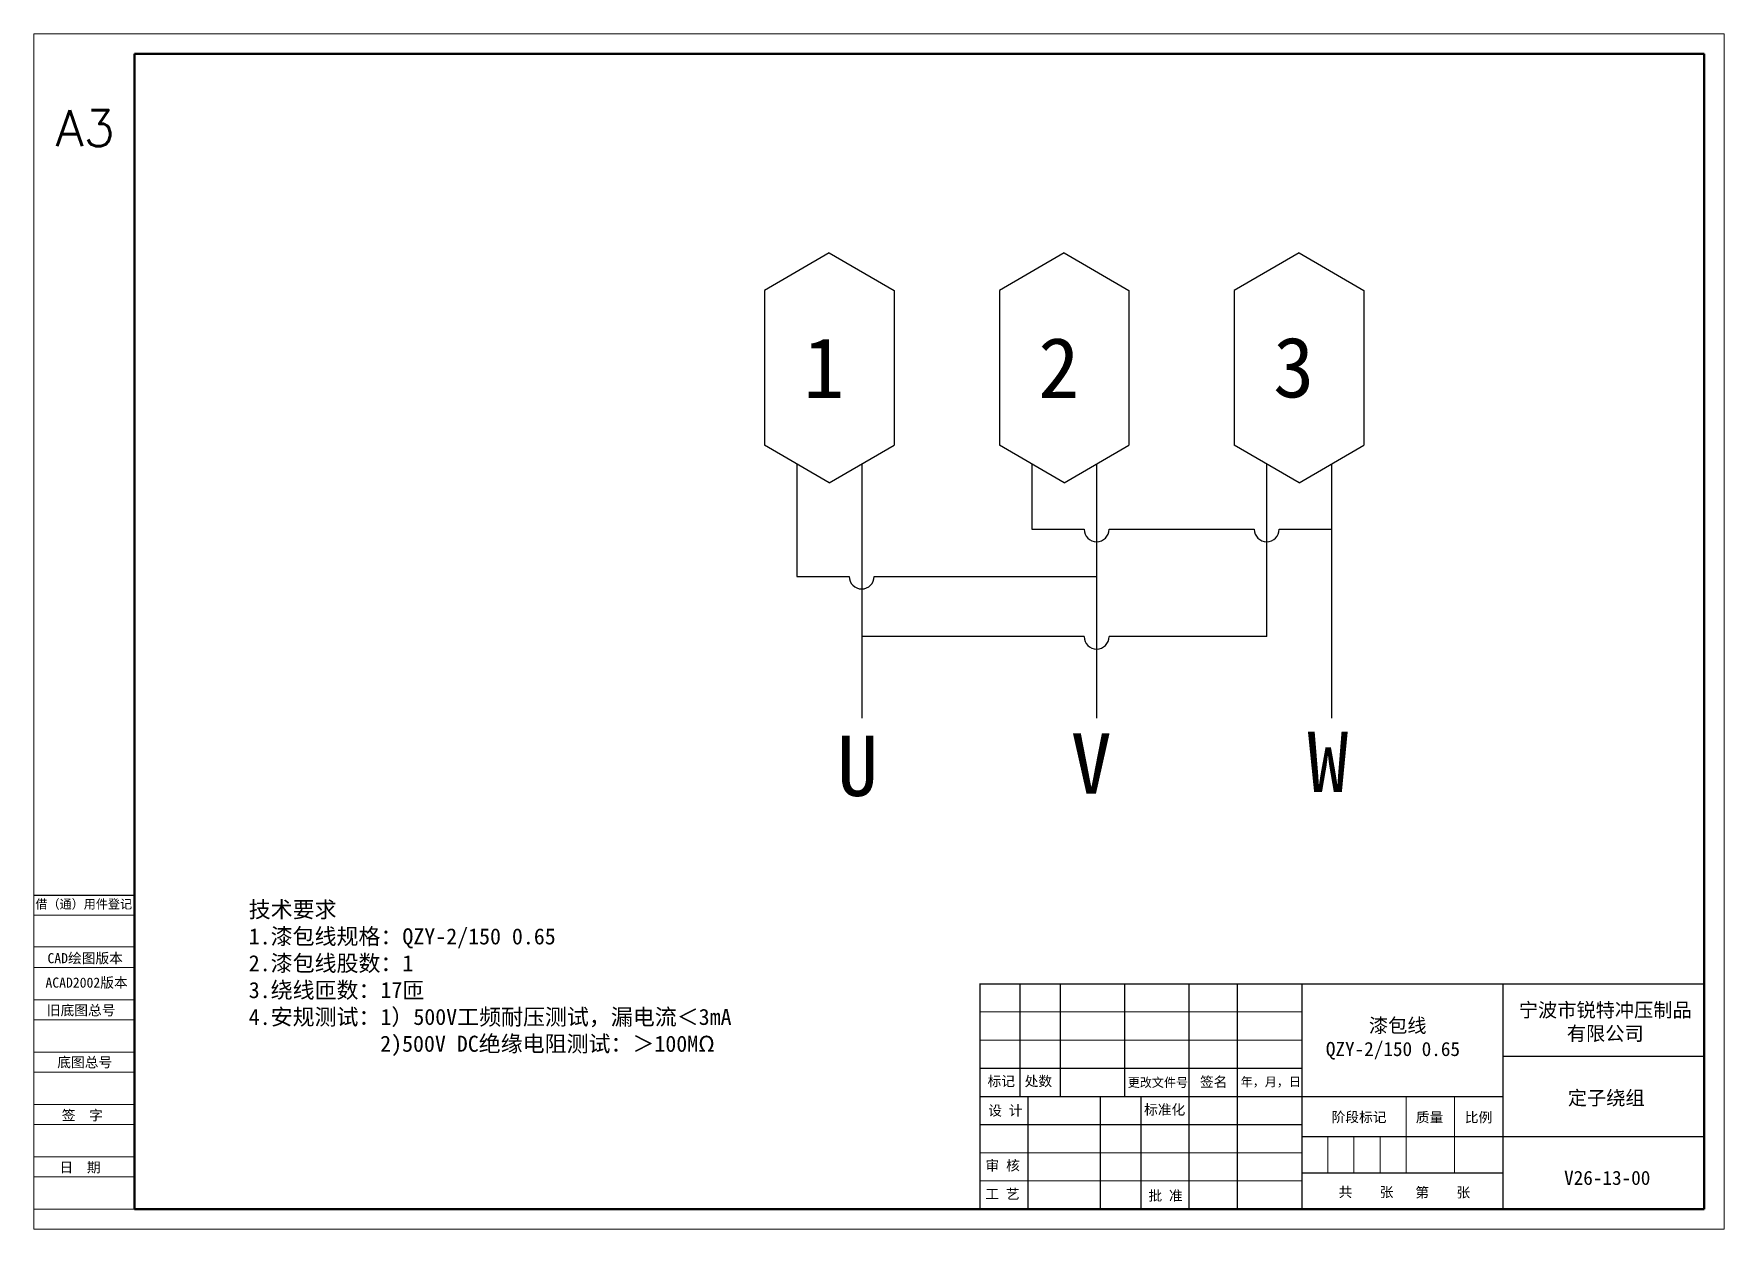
# Model space of a CAD drawing. Header units: millimetres. Extents: x 2517 to 77584, y 486 to 45347.
# Drawn here: x 3360.8 to 3444.8, y 1557.7 to 1617.1 of the extents above; entities that cross this region are included whole.
import ezdxf

# ---------------------------------------------------------------- set-up
doc = ezdxf.new("R2010")
doc.units = ezdxf.units.MM
for name, color, linetype, lineweight in [('实线', 7, 'Continuous', 25), ('引导线', 6, 'Continuous', 9), ('文本', 3, 'Continuous', 15), ('粗实线', 9, 'Continuous', 50)]:
    doc.layers.add(name, color=color, linetype=linetype, lineweight=lineweight)
doc.styles.add('st', font='txt.shx')
doc.styles.get("Standard").update_dxf_attribs({"font": 'simfang.ttf'})

msp = doc.modelspace()

# ---------------------------------------------------------------- linework, layer by layer
at = {"layer": '实线', "ltscale": 0.1}
for p, q in [((3400.2936, 1606.2042), (3397.0733, 1604.345)), ((3400.2936, 1606.2042), (3403.5138, 1604.345)), ((3411.9675, 1606.2042), (3408.7473, 1604.345)), ((3411.9675, 1606.2042), (3415.1878, 1604.345)), ((3423.6415, 1606.2042), (3420.4213, 1604.345)), ((3423.6415, 1606.2042), (3426.8618, 1604.345)), ((3397.0733, 1604.345), (3397.0733, 1596.6464)), ((3403.5138, 1604.345), (3403.5138, 1596.6464)), ((3408.7473, 1604.345), (3408.7473, 1596.6464)), ((3415.1878, 1604.345), (3415.1878, 1596.6464)), ((3420.4213, 1604.345), (3420.4213, 1596.6464)), ((3426.8618, 1604.345), (3426.8618, 1596.6464)), ((3400.2936, 1594.7872), (3397.0733, 1596.6464)), ((3400.2936, 1594.7872), (3403.5138, 1596.6464)), ((3411.9675, 1594.7872), (3408.7473, 1596.6464)), ((3411.9675, 1594.7872), (3415.1878, 1596.6464)), ((3423.6415, 1594.7872), (3420.4213, 1596.6464)), ((3423.6415, 1594.7872), (3426.8618, 1596.6464)), ((3398.6835, 1595.7168), (3398.6835, 1590.1307)), ((3401.9037, 1595.7168), (3401.9037, 1583.0829)), ((3410.3574, 1595.7168), (3410.3574, 1592.4786)), ((3413.5777, 1595.7168), (3413.5777, 1583.0829)), ((3422.0314, 1587.1394), (3422.0314, 1595.7168)), ((3425.2516, 1595.7168), (3425.2516, 1583.0829)), ((3410.3574, 1592.4786), (3412.9558, 1592.4786)), ((3414.1995, 1592.4786), (3421.4095, 1592.4786)), ((3422.6533, 1592.4786), (3425.2516, 1592.4786)), ((3398.6835, 1590.1307), (3401.2818, 1590.1307)), ((3402.5256, 1590.1307), (3413.5777, 1590.1307)), ((3412.9558, 1587.1394), (3401.9037, 1587.1394)), ((3422.0314, 1587.1394), (3414.1995, 1587.1394))]:
    msp.add_line(p, q, dxfattribs=at)
at = {"layer": '实线'}
for p, q in [((3360.7647, 1574.2936), (3365.7647, 1574.2936)), ((3365.7647, 1558.6936), (3365.7647, 1569.8936)), ((3365.7647, 1569.8936), (3365.7647, 1558.6936)), ((3407.7647, 1569.8936), (3443.7647, 1569.8936)), ((3407.7684, 1569.8936), (3407.7684, 1558.6936)), ((3409.7684, 1569.8936), (3409.7684, 1564.2936)), ((3411.7684, 1569.8936), (3411.7684, 1564.2936)), ((3414.9684, 1569.8936), (3414.9684, 1564.2936)), ((3418.1684, 1569.8936), (3418.1684, 1558.6936)), ((3420.5684, 1569.8936), (3420.5684, 1558.6936)), ((3423.7684, 1569.8936), (3423.7684, 1558.6936)), ((3433.7647, 1569.8936), (3433.7647, 1558.6936)), ((3433.7647, 1566.2936), (3443.7647, 1566.2936)), ((3407.7647, 1565.6936), (3423.7684, 1565.6936)), ((3407.7647, 1564.2936), (3423.7684, 1564.2936)), ((3410.1684, 1564.2936), (3410.1684, 1558.6936)), ((3413.7471, 1564.2936), (3413.7471, 1558.6936)), ((3415.7684, 1564.2936), (3415.7684, 1558.6936)), ((3423.7684, 1564.2936), (3433.7647, 1564.2936)), ((3407.7647, 1562.8936), (3423.7684, 1562.8936)), ((3423.7684, 1562.2936), (3443.7647, 1562.2936)), ((3423.7684, 1560.4936), (3433.7647, 1560.4936)), ((3407.7647, 1558.6936), (3443.7647, 1558.6936))]:
    msp.add_line(p, q, dxfattribs=at)
at = {"layer": '实线', "ltscale": 0.1}
for centre in [(3413.5777, 1592.4786), (3422.0314, 1592.4786), (3401.9037, 1590.1307), (3413.5777, 1587.1394)]:
    msp.add_arc(centre, 0.6219, 180, 0, dxfattribs=at)
at = {"layer": '引导线'}
for p, q in [((3360.7647, 1617.0936), (3444.7647, 1617.0936)), ((3360.7647, 1557.6936), (3360.7647, 1617.0936)), ((3444.7647, 1557.6936), (3444.7647, 1617.0936)), ((3365.7647, 1573.2936), (3360.7647, 1573.2936)), ((3365.7647, 1571.7257), (3360.7647, 1571.7257)), ((3365.7647, 1570.6936), (3360.7647, 1570.6936)), ((3365.7647, 1569.0936), (3360.7647, 1569.0936)), ((3407.7647, 1568.4936), (3423.7684, 1568.4936)), ((3365.7647, 1568.0936), (3360.7647, 1568.0936)), ((3407.7647, 1567.0936), (3423.7684, 1567.0936)), ((3365.7647, 1566.4936), (3360.7647, 1566.4936)), ((3365.7647, 1565.4936), (3360.7647, 1565.4936)), ((3365.7647, 1563.8936), (3360.7647, 1563.8936)), ((3365.7647, 1562.8936), (3360.7647, 1562.8936)), ((3365.7647, 1561.2936), (3360.7647, 1561.2936)), ((3407.7647, 1561.4936), (3423.7684, 1561.4936)), ((3365.7647, 1560.2936), (3360.7647, 1560.2936)), ((3407.7647, 1560.0936), (3423.7684, 1560.0936)), ((3365.7647, 1558.6936), (3360.7647, 1558.6936)), ((3360.7647, 1557.6936), (3444.7647, 1557.6936))]:
    msp.add_line(p, q, dxfattribs=at)
at = {"layer": '文本', "ltscale": 0.2}
for p, q in [((3428.9647, 1564.2936), (3428.9647, 1560.4936)), ((3431.3647, 1564.2936), (3431.3647, 1560.4936)), ((3425.0647, 1562.2936), (3425.0647, 1560.4936)), ((3426.3647, 1562.2936), (3426.3647, 1560.4936)), ((3427.6647, 1562.2936), (3427.6647, 1560.4936))]:
    msp.add_line(p, q, dxfattribs=at)
at = {"layer": '粗实线'}
for p, q in [((3365.7647, 1558.6936), (3365.7647, 1616.0936)), ((3365.7647, 1616.0936), (3443.7647, 1616.0936)), ((3443.7647, 1558.6936), (3443.7647, 1616.0936)), ((3365.7647, 1558.6936), (3443.7647, 1558.6936))]:
    msp.add_line(p, q, dxfattribs=at)

# ---------------------------------------------------------------- texts
at = {"layer": '实线', "ltscale": 0.2, "insert": (3361.853, 1613.3047), "char_height": 1.8, "width": 5, "attachment_point": 1, "style": 'st'}
msp.add_mtext('A3', dxfattribs=at)
at = {"layer": '实线', "attachment_point": 5}
for s, insert, char_height, width in [(' 1', (3399.0047, 1600.5011), 3, 12.63596), (' 2', (3410.6786, 1600.5011), 3, 12.63596), (' 3', (3422.3526, 1600.5011), 3, 12.63596), (' U', (3400.6745, 1580.6951), 3, 12.63596), (' V', (3412.2905, 1580.8402), 3, 12.63596), (' W', (3424.0518, 1580.9128), 3, 12.63596), ('宁波市锐特冲压制品\\P有限公司', (3438.8559, 1567.9652), 0.7, 12.63596), (' 漆包线\\PQZY-2/150 0.65', (3428.3036, 1567.1427), 0.7, 12.63596), (' 定子绕组', (3438.6646, 1564.178), 0.7, 12.63596), ('V26-13-00', (3438.9522, 1560.2385), 0.7, 9.2005)]:
    msp.add_mtext(s, dxfattribs=dict(at, insert=insert, char_height=char_height, width=width))
at = {"layer": '文本', "ltscale": 0.2, "attachment_point": 5}
for s, insert, char_height, width in [('借（通）用件登记', (3363.2471, 1573.8148), 0.44, 10.22572), ('CAD绘图版本', (3363.3182, 1571.1325), 0.5, 15.159404), ('ACAD2002版本', (3363.3867, 1569.9183), 0.5, 11.701904), ('旧底图总号', (3363.1162, 1568.5456), 0.5, 13.237686), ('底图总号', (3363.2948, 1565.9591), 0.5, 2.90232), ('标记', (3408.8415, 1565.0253), 0.5, 2.90232), ('处数', (3410.6855, 1565.021), 0.5, 2.90232), ('更改文件号', (3416.6249, 1564.9547), 0.44, 6.437633), ('签名', (3419.3979, 1564.9866), 0.5, 2.90232), ('年，月，日', (3422.2363, 1564.9823), 0.44, 3.713394), ('签  字', (3363.1727, 1563.327), 0.5, 2.90232), ('设 计', (3409.046, 1563.5616), 0.5, 2.90232), ('标准化', (3416.9588, 1563.6071), 0.5, 2.90232), ('阶段标记', (3426.62, 1563.2361), 0.5, 2.90232), ('质量', (3430.1226, 1563.2245), 0.5, 2.90232), ('比例', (3432.5568, 1563.2245), 0.5, 2.90232), ('日  期', (3363.0611, 1560.7394), 0.5, 2.90232), ('审 核', (3408.9094, 1560.8335), 0.5, 2.90232), ('工 艺', (3408.9014, 1559.4239), 0.5, 2.90232), ('批 准', (3417.0044, 1559.3307), 0.5, 2.90232), ('共    张', (3426.9661, 1559.5097), 0.5, 2.90232), ('第    张', (3430.7794, 1559.4917), 0.5, 2.90232)]:
    msp.add_mtext(s, dxfattribs=dict(at, insert=insert, char_height=char_height, width=width))
at = {"layer": '文本', "insert": (3371.445, 1570.1371), "char_height": 0.8, "width": 35.056251, "attachment_point": 4}
msp.add_mtext('技术要求\\P1.漆包线规格：QZY-2/150 0.65\\P2.漆包线股数：1\\P3.绕线匝数：17匝\\P4.安规测试：1）500V工频耐压测试，漏电流＜3mA\\P            2)500V DC绝缘电阻测试：＞100MΩ', dxfattribs=at)

doc.saveas('drawing.dxf')
